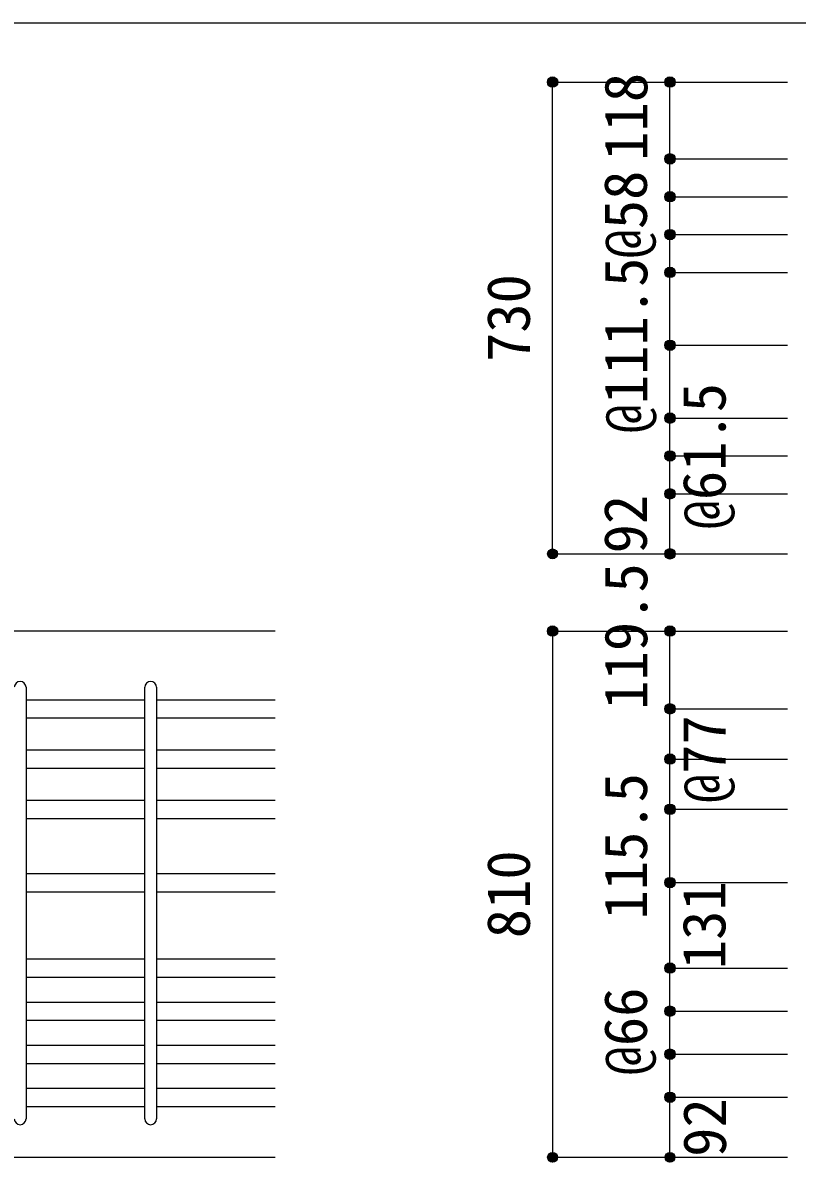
# Model space of a CAD drawing. Units: millimetres at full size, sheet at 1:30; details may follow other scales. Extents: x -5973 to 5954, y -4195 to 4201.
# Drawn here: x 1340 to 2527, y -1968 to -222 of the extents above; entities that cross this region are included whole.
import ezdxf
from ezdxf.enums import TextEntityAlignment as Align

# ---------------------------------------------------------------- set-up
doc = ezdxf.new("R2010")
doc.units = ezdxf.units.MM
doc.header["$LTSCALE"] = 30
doc.header["$PDMODE"] = 32
doc.header["$PDSIZE"] = 15
for name, color, linetype in [('0-1_躯体線', 2, 'Continuous'), ('0-5_基礎梁筋', 7, 'Continuous'), ('0-6_スタラップ筋', 7, 'Continuous'), ('0-D_寸法', 4, 'Continuous'), ('F-0_枠', 6, 'Continuous')]:
    doc.layers.add(name, color=color, linetype=linetype)
doc.styles.add('ＭＳ ゴシック', font='')
doc.styles.get('ＭＳ ゴシック').set_extended_font_data('MS Gothic')

msp = doc.modelspace()

# ---------------------------------------------------------------- linework, layer by layer
at = {"layer": '0-1_躯体線'}
for p, q in [((1727.44, -1154.19), (-222.56, -1154.19)), ((1327.44, -1960.69), (1727.44, -1960.69))]:
    msp.add_line(p, q, dxfattribs=at)
at = {"layer": '0-5_基礎梁筋'}
for p, q in [((1345.44, -1259.39), (1527.44, -1259.39)), ((1545.44, -1259.39), (1727.44, -1259.39)), ((1345.44, -1287.39), (1527.44, -1287.39)), ((1545.44, -1287.39), (1727.44, -1287.39)), ((1345.44, -1336.39), (1527.44, -1336.39)), ((1545.44, -1336.39), (1727.44, -1336.39)), ((1345.44, -1364.39), (1527.44, -1364.39)), ((1545.44, -1364.39), (1727.44, -1364.39)), ((1345.44, -1413.39), (1527.44, -1413.39)), ((1545.44, -1413.39), (1727.44, -1413.39)), ((1345.44, -1441.39), (1527.44, -1441.39)), ((1545.44, -1441.39), (1727.44, -1441.39)), ((1345.44, -1525.69), (1527.44, -1525.69)), ((1545.44, -1525.69), (1727.44, -1525.69)), ((1345.44, -1553.69), (1527.44, -1553.69)), ((1545.44, -1553.69), (1727.44, -1553.69)), ((1345.44, -1656.69), (1527.44, -1656.69)), ((1545.44, -1656.69), (1727.44, -1656.69)), ((1345.44, -1684.69), (1527.44, -1684.69)), ((1545.44, -1684.69), (1727.44, -1684.69)), ((1345.44, -1722.69), (1527.44, -1722.69)), ((1545.44, -1722.69), (1727.44, -1722.69)), ((1345.44, -1750.69), (1527.44, -1750.69)), ((1545.44, -1750.69), (1727.44, -1750.69)), ((1345.44, -1788.69), (1527.44, -1788.69)), ((1545.44, -1788.69), (1727.44, -1788.69)), ((1345.44, -1816.69), (1527.44, -1816.69)), ((1545.44, -1816.69), (1727.44, -1816.69)), ((1345.44, -1854.69), (1527.44, -1854.69)), ((1545.44, -1854.69), (1727.44, -1854.69)), ((1345.44, -1882.69), (1527.44, -1882.69)), ((1545.44, -1882.69), (1727.44, -1882.69))]:
    msp.add_line(p, q, dxfattribs=at)
at = {"layer": '0-6_スタラップ筋'}
for p, q in [((1345.44, -1240.39), (1345.44, -1901.69)), ((1527.44, -1901.69), (1527.44, -1240.39)), ((1545.44, -1240.39), (1545.44, -1901.69))]:
    msp.add_line(p, q, dxfattribs=at)
for centre, start, end in [((1336.44, -1240.39), 0, 180), ((1536.44, -1240.39), 0, 180), ((1336.44, -1901.69), 180, 0), ((1536.44, -1901.69), 180, 0)]:
    msp.add_arc(centre, 9, start, end, dxfattribs=at)
at = {"layer": '0-D_寸法'}
for p, q in [((2152.44, -312.89), (2332.44, -312.89)), ((2152.44, -312.89), (2332.44, -312.89)), ((2152.44, -1035.89), (2152.44, -312.89)), ((2332.44, -312.89), (2512.44, -312.89)), ((2332.44, -312.89), (2512.44, -312.89)), ((2332.44, -1035.89), (2332.44, -312.89)), ((2332.44, -430.59), (2512.44, -430.59)), ((2332.44, -430.59), (2512.44, -430.59)), ((2332.44, -488.59), (2512.44, -488.59)), ((2332.44, -488.59), (2512.44, -488.59)), ((2332.44, -546.59), (2512.44, -546.59)), ((2332.44, -604.59), (2512.44, -604.59)), ((2332.44, -716.24), (2512.44, -716.24)), ((2332.44, -716.24), (2512.44, -716.24)), ((2332.44, -827.89), (2512.44, -827.89)), ((2332.44, -827.89), (2512.44, -827.89)), ((2332.44, -885.89), (2512.44, -885.89)), ((2332.44, -885.89), (2512.44, -885.89)), ((2332.44, -943.89), (2512.44, -943.89)), ((2332.44, -943.89), (2512.44, -943.89)), ((2152.44, -1035.89), (2332.44, -1035.89)), ((2332.44, -1035.89), (2512.44, -1035.89)), ((2332.44, -1035.89), (2512.44, -1035.89)), ((2152.44, -1154.19), (2332.44, -1154.19)), ((2152.44, -1154.19), (2332.44, -1154.19)), ((2152.44, -1154.19), (2152.44, -1960.69)), ((2332.44, -1154.19), (2512.44, -1154.19)), ((2332.44, -1154.19), (2512.44, -1154.19)), ((2332.44, -1960.69), (2332.44, -1154.19)), ((2332.44, -1273.39), (2512.44, -1273.39)), ((2332.44, -1273.39), (2512.44, -1273.39)), ((2332.44, -1350.39), (2512.44, -1350.39)), ((2332.44, -1350.39), (2512.44, -1350.39)), ((2332.44, -1427.39), (2512.44, -1427.39)), ((2332.44, -1539.69), (2512.44, -1539.69)), ((2332.44, -1670.69), (2512.44, -1670.69)), ((2332.44, -1736.69), (2512.44, -1736.69)), ((2332.44, -1802.69), (2512.44, -1802.69)), ((2332.44, -1868.69), (2512.44, -1868.69)), ((2152.44, -1960.69), (2332.44, -1960.69)), ((2332.44, -1960.69), (2512.44, -1960.69))]:
    msp.add_line(p, q, dxfattribs=at)
for centre, radius in [((2152.44, -312.89), 8), ((2152.44, -312.89), 7.2), ((2152.44, -312.89), 6.4), ((2152.44, -312.89), 5.6), ((2152.44, -312.89), 4.8), ((2152.44, -312.89), 4), ((2152.44, -312.89), 3.2), ((2152.44, -312.89), 2.4), ((2152.44, -312.89), 1.6), ((2152.44, -312.89), 0.8), ((2332.44, -312.89), 8), ((2332.44, -312.89), 7.2), ((2332.44, -312.89), 6.4), ((2332.44, -312.89), 5.6), ((2332.44, -312.89), 4.8), ((2332.44, -312.89), 4), ((2332.44, -312.89), 3.2), ((2332.44, -312.89), 2.4), ((2332.44, -312.89), 1.6), ((2332.44, -312.89), 0.8), ((2332.44, -430.59), 8), ((2332.44, -430.59), 7.2), ((2332.44, -430.59), 6.4), ((2332.44, -430.59), 5.6), ((2332.44, -430.59), 4.8), ((2332.44, -430.59), 4), ((2332.44, -430.59), 3.2), ((2332.44, -430.59), 2.4), ((2332.44, -430.59), 1.6), ((2332.44, -430.59), 0.8), ((2332.44, -488.59), 8), ((2332.44, -488.59), 7.2), ((2332.44, -488.59), 6.4), ((2332.44, -488.59), 5.6), ((2332.44, -488.59), 4.8), ((2332.44, -488.59), 4), ((2332.44, -488.59), 3.2), ((2332.44, -488.59), 2.4), ((2332.44, -488.59), 1.6), ((2332.44, -488.59), 0.8), ((2332.44, -546.59), 8), ((2332.44, -546.59), 7.2), ((2332.44, -546.59), 6.4), ((2332.44, -546.59), 5.6), ((2332.44, -546.59), 4.8), ((2332.44, -546.59), 4), ((2332.44, -546.59), 3.2), ((2332.44, -546.59), 2.4), ((2332.44, -546.59), 1.6), ((2332.44, -546.59), 0.8), ((2332.44, -604.59), 8), ((2332.44, -604.59), 7.2), ((2332.44, -604.59), 6.4), ((2332.44, -604.59), 5.6), ((2332.44, -604.59), 4.8), ((2332.44, -604.59), 4), ((2332.44, -604.59), 3.2), ((2332.44, -604.59), 2.4), ((2332.44, -604.59), 1.6), ((2332.44, -604.59), 0.8), ((2332.44, -716.24), 8), ((2332.44, -716.24), 8), ((2332.44, -716.24), 7.2), ((2332.44, -716.24), 7.2), ((2332.44, -716.24), 6.4), ((2332.44, -716.24), 6.4), ((2332.44, -716.24), 5.6), ((2332.44, -716.24), 5.6), ((2332.44, -716.24), 4.8), ((2332.44, -716.24), 4.8), ((2332.44, -716.24), 4), ((2332.44, -716.24), 4), ((2332.44, -716.24), 3.2), ((2332.44, -716.24), 3.2), ((2332.44, -716.24), 2.4), ((2332.44, -716.24), 2.4), ((2332.44, -716.24), 1.6), ((2332.44, -716.24), 1.6), ((2332.44, -716.24), 0.8), ((2332.44, -716.24), 0.8), ((2332.44, -827.89), 8), ((2332.44, -827.89), 8), ((2332.44, -827.89), 7.2), ((2332.44, -827.89), 7.2), ((2332.44, -827.89), 6.4), ((2332.44, -827.89), 6.4), ((2332.44, -827.89), 5.6), ((2332.44, -827.89), 5.6), ((2332.44, -827.89), 4.8), ((2332.44, -827.89), 4.8), ((2332.44, -827.89), 4), ((2332.44, -827.89), 4), ((2332.44, -827.89), 3.2), ((2332.44, -827.89), 3.2), ((2332.44, -827.89), 2.4), ((2332.44, -827.89), 2.4), ((2332.44, -827.89), 1.6), ((2332.44, -827.89), 1.6), ((2332.44, -827.89), 0.8), ((2332.44, -827.89), 0.8), ((2332.44, -885.89), 8), ((2332.44, -885.89), 8), ((2332.44, -885.89), 7.2), ((2332.44, -885.89), 7.2), ((2332.44, -885.89), 6.4), ((2332.44, -885.89), 6.4), ((2332.44, -885.89), 5.6), ((2332.44, -885.89), 5.6), ((2332.44, -885.89), 4.8), ((2332.44, -885.89), 4.8), ((2332.44, -885.89), 4), ((2332.44, -885.89), 4), ((2332.44, -885.89), 3.2), ((2332.44, -885.89), 3.2), ((2332.44, -885.89), 2.4), ((2332.44, -885.89), 2.4), ((2332.44, -885.89), 1.6), ((2332.44, -885.89), 1.6), ((2332.44, -885.89), 0.8), ((2332.44, -885.89), 0.8), ((2332.44, -943.89), 8), ((2332.44, -943.89), 8), ((2332.44, -943.89), 7.2), ((2332.44, -943.89), 7.2), ((2332.44, -943.89), 6.4), ((2332.44, -943.89), 6.4), ((2332.44, -943.89), 5.6), ((2332.44, -943.89), 5.6), ((2332.44, -943.89), 4.8), ((2332.44, -943.89), 4.8), ((2332.44, -943.89), 4), ((2332.44, -943.89), 4), ((2332.44, -943.89), 3.2), ((2332.44, -943.89), 3.2), ((2332.44, -943.89), 2.4), ((2332.44, -943.89), 2.4), ((2332.44, -943.89), 1.6), ((2332.44, -943.89), 1.6), ((2332.44, -943.89), 0.8), ((2332.44, -943.89), 0.8), ((2152.44, -1035.89), 7.2), ((2152.44, -1035.89), 6.4), ((2332.44, -1035.89), 8), ((2332.44, -1035.89), 8), ((2332.44, -1035.89), 7.2), ((2332.44, -1035.89), 7.2), ((2332.44, -1035.89), 6.4), ((2332.44, -1035.89), 6.4), ((2152.44, -1035.89), 5.6), ((2152.44, -1035.89), 4.8), ((2152.44, -1035.89), 4), ((2152.44, -1035.89), 3.2), ((2152.44, -1035.89), 2.4), ((2152.44, -1035.89), 1.6), ((2152.44, -1035.89), 0.8), ((2332.44, -1035.89), 5.6), ((2332.44, -1035.89), 5.6), ((2332.44, -1035.89), 4.8), ((2332.44, -1035.89), 4.8), ((2332.44, -1035.89), 4), ((2332.44, -1035.89), 4), ((2332.44, -1035.89), 3.2), ((2332.44, -1035.89), 3.2), ((2332.44, -1035.89), 2.4), ((2332.44, -1035.89), 2.4), ((2332.44, -1035.89), 1.6), ((2332.44, -1035.89), 1.6), ((2332.44, -1035.89), 0.8), ((2332.44, -1035.89), 0.8), ((2152.44, -1154.19), 8), ((2152.44, -1154.19), 7.2), ((2152.44, -1154.19), 6.4), ((2152.44, -1154.19), 5.6), ((2152.44, -1154.19), 4.8), ((2152.44, -1154.19), 4), ((2152.44, -1154.19), 3.2), ((2152.44, -1154.19), 2.4), ((2332.44, -1154.19), 8), ((2332.44, -1154.19), 7.2), ((2332.44, -1154.19), 6.4), ((2332.44, -1154.19), 5.6), ((2332.44, -1154.19), 4.8), ((2332.44, -1154.19), 4), ((2332.44, -1154.19), 3.2), ((2332.44, -1154.19), 2.4), ((2152.44, -1154.19), 1.6), ((2152.44, -1154.19), 0.8), ((2332.44, -1154.19), 1.6), ((2332.44, -1154.19), 0.8), ((2332.44, -1273.39), 8), ((2332.44, -1273.39), 7.2), ((2332.44, -1273.39), 6.4), ((2332.44, -1273.39), 5.6), ((2332.44, -1273.39), 4.8), ((2332.44, -1273.39), 4), ((2332.44, -1273.39), 3.2), ((2332.44, -1273.39), 2.4), ((2332.44, -1273.39), 1.6), ((2332.44, -1273.39), 0.8), ((2332.44, -1350.39), 8), ((2332.44, -1350.39), 7.2), ((2332.44, -1350.39), 6.4), ((2332.44, -1350.39), 5.6), ((2332.44, -1350.39), 4.8), ((2332.44, -1350.39), 4), ((2332.44, -1350.39), 3.2), ((2332.44, -1350.39), 2.4), ((2332.44, -1350.39), 1.6), ((2332.44, -1350.39), 0.8), ((2332.44, -1427.39), 8), ((2332.44, -1427.39), 7.2), ((2332.44, -1427.39), 6.4), ((2332.44, -1427.39), 5.6), ((2332.44, -1427.39), 4.8), ((2332.44, -1427.39), 4), ((2332.44, -1427.39), 3.2), ((2332.44, -1427.39), 2.4), ((2332.44, -1427.39), 1.6), ((2332.44, -1427.39), 0.8), ((2332.44, -1539.69), 8), ((2332.44, -1539.69), 7.2), ((2332.44, -1539.69), 6.4), ((2332.44, -1539.69), 5.6), ((2332.44, -1539.69), 4.8), ((2332.44, -1539.69), 4), ((2332.44, -1539.69), 3.2), ((2332.44, -1539.69), 2.4), ((2332.44, -1539.69), 1.6), ((2332.44, -1539.69), 0.8), ((2332.44, -1670.69), 8), ((2332.44, -1670.69), 7.2), ((2332.44, -1670.69), 6.4), ((2332.44, -1670.69), 5.6), ((2332.44, -1670.69), 4.8), ((2332.44, -1670.69), 4), ((2332.44, -1670.69), 3.2), ((2332.44, -1670.69), 2.4), ((2332.44, -1670.69), 1.6), ((2332.44, -1670.69), 0.8), ((2332.44, -1736.69), 8), ((2332.44, -1736.69), 7.2), ((2332.44, -1736.69), 6.4), ((2332.44, -1736.69), 5.6), ((2332.44, -1736.69), 4.8), ((2332.44, -1736.69), 4), ((2332.44, -1736.69), 3.2), ((2332.44, -1736.69), 2.4), ((2332.44, -1736.69), 1.6), ((2332.44, -1736.69), 0.8), ((2332.44, -1802.69), 8), ((2332.44, -1802.69), 7.2), ((2332.44, -1802.69), 6.4), ((2332.44, -1802.69), 5.6), ((2332.44, -1802.69), 4.8), ((2332.44, -1802.69), 4), ((2332.44, -1802.69), 3.2), ((2332.44, -1802.69), 2.4), ((2332.44, -1802.69), 1.6), ((2332.44, -1802.69), 0.8), ((2332.44, -1868.69), 8), ((2332.44, -1868.69), 7.2), ((2332.44, -1868.69), 6.4), ((2332.44, -1868.69), 5.6), ((2332.44, -1868.69), 4.8), ((2332.44, -1868.69), 4), ((2332.44, -1868.69), 3.2), ((2332.44, -1868.69), 2.4), ((2332.44, -1868.69), 1.6), ((2332.44, -1868.69), 0.8), ((2152.44, -1960.69), 7.2), ((2152.44, -1960.69), 6.4), ((2152.44, -1960.69), 5.6), ((2332.44, -1960.69), 7.2), ((2332.44, -1960.69), 6.4), ((2332.44, -1960.69), 5.6), ((2152.44, -1960.69), 4.8), ((2152.44, -1960.69), 4), ((2152.44, -1960.69), 3.2), ((2152.44, -1960.69), 2.4), ((2152.44, -1960.69), 1.6), ((2152.44, -1960.69), 0.8), ((2332.44, -1960.69), 4.8), ((2332.44, -1960.69), 4), ((2332.44, -1960.69), 3.2), ((2332.44, -1960.69), 2.4), ((2332.44, -1960.69), 1.6), ((2332.44, -1960.69), 0.8)]:
    msp.add_circle(centre, radius, dxfattribs=at)
at = {"layer": '0-D_寸法', "color": 7}
for p in [(2152.44, -312.89), (2332.44, -312.89), (2332.44, -430.59), (2332.44, -488.59), (2332.44, -546.59), (2332.44, -546.59), (2332.44, -604.59), (2332.44, -604.59), (2332.44, -716.24), (2332.44, -716.24), (2332.44, -827.89), (2332.44, -827.89), (2332.44, -885.89), (2332.44, -885.89), (2332.44, -943.89), (2332.44, -943.89), (2152.44, -1035.89), (2332.44, -1035.89), (2332.44, -1035.89), (2152.44, -1154.19), (2152.44, -1154.19), (2332.44, -1154.19), (2332.44, -1273.39), (2332.44, -1350.39), (2332.44, -1427.39), (2332.44, -1427.39), (2332.44, -1539.69), (2332.44, -1539.69), (2332.44, -1670.69), (2332.44, -1670.69), (2332.44, -1736.69), (2332.44, -1736.69), (2332.44, -1802.69), (2332.44, -1802.69), (2332.44, -1868.69), (2332.44, -1868.69), (2152.44, -1960.69), (2152.44, -1960.69), (2332.44, -1960.69)]:
    msp.add_point(p, dxfattribs=at)
at = {"layer": 'F-0_枠', "color": 2}
msp.add_line((-5972.88, -222.05), (3723.6, -222.05), dxfattribs=at)

# ---------------------------------------------------------------- texts
at = {"layer": '0-D_寸法', "style": 'ＭＳ ゴシック'}
for s, p in [('118', (2317.44, -433.39)), ('@58', (2316.8, -583.24)), ('@111.5', (2317.44, -851.24)), ('730', (2137.44, -741.89)), ('@61.5', (2437.44, -998.39)), ('92', (2316.75, -1035.18)), ('119.5', (2317.44, -1274.69)), ('@77', (2437.44, -1417.89)), ('115.5', (2317.09, -1596.2)), ('810', (2137.44, -1624.94)), ('131', (2437.2, -1672.38)), ('@66', (2316.88, -1835.13)), ('92', (2438.12, -1959.98))]:
    msp.add_text(s, height=65.98, rotation=90, dxfattribs=at).set_placement(p, align=Align.BOTTOM_LEFT)

doc.saveas('drawing.dxf')
